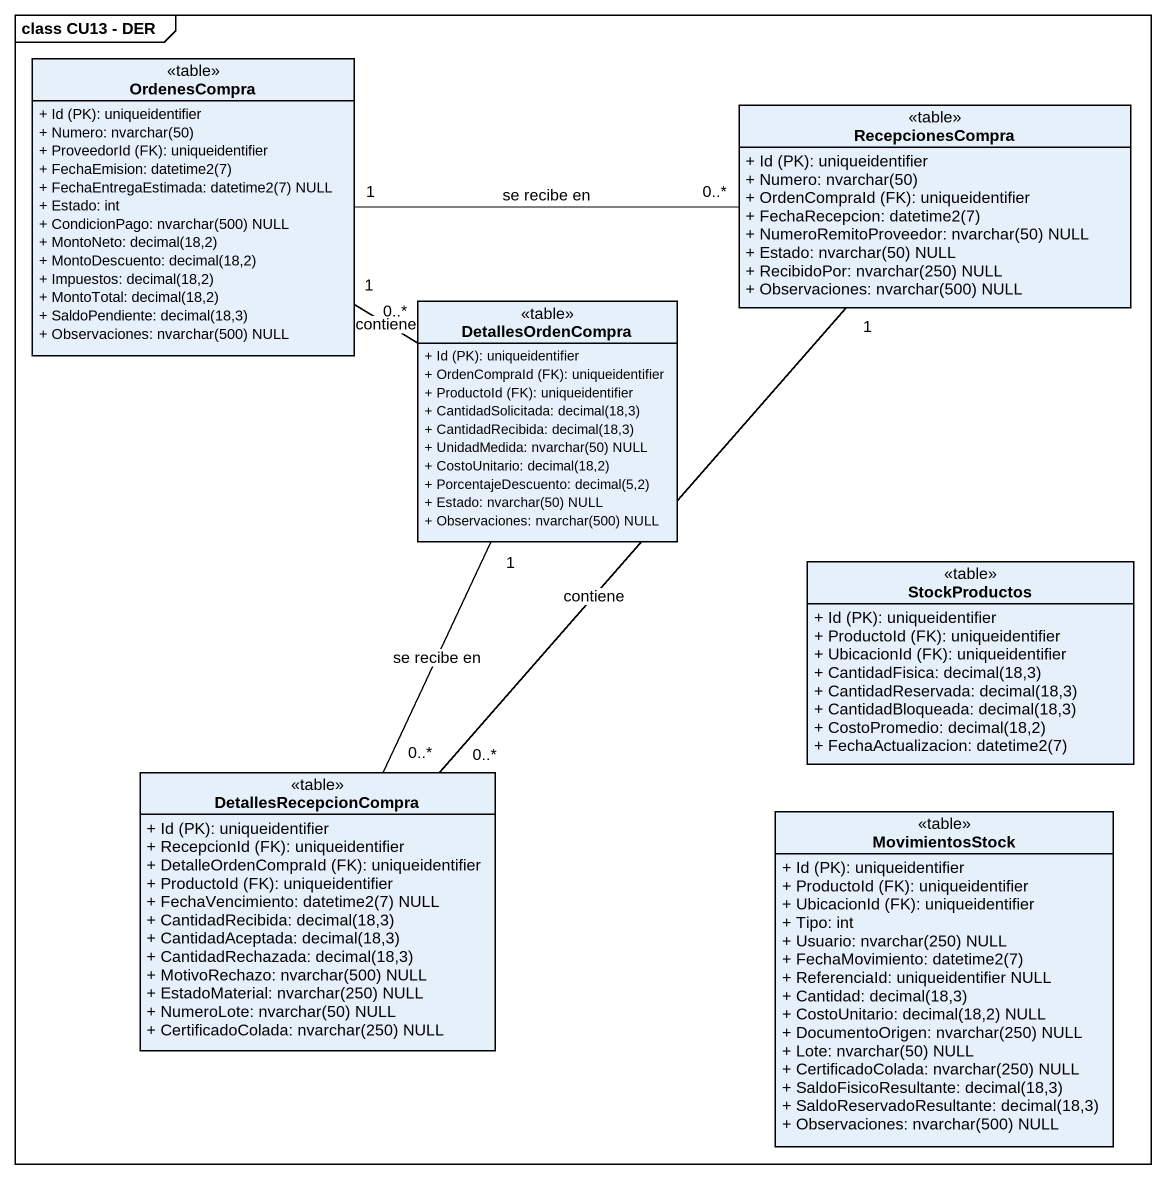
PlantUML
@startuml
mainframe class CU13 - DER
hide circle
hide empty members
skinparam classAttributeIconSize 0
class OrdenesCompra <<table>> {
  {field} + Id (PK): uniqueidentifier
  {field} + Numero: nvarchar(50)
  {field} + ProveedorId (FK): uniqueidentifier
  {field} + FechaEmision: datetime2(7)
  {field} + FechaEntregaEstimada: datetime2(7) NULL
  + Estado: int
  {field} + CondicionPago: nvarchar(500) NULL
  {field} + MontoNeto: decimal(18,2)
  {field} + MontoDescuento: decimal(18,2)
  {field} + Impuestos: decimal(18,2)
  {field} + MontoTotal: decimal(18,2)
  {field} + SaldoPendiente: decimal(18,3)
  {field} + Observaciones: nvarchar(500) NULL
}
class RecepcionesCompra <<table>> {
  {field} + Id (PK): uniqueidentifier
  {field} + Numero: nvarchar(50)
  {field} + OrdenCompraId (FK): uniqueidentifier
  {field} + FechaRecepcion: datetime2(7)
  {field} + NumeroRemitoProveedor: nvarchar(50) NULL
  {field} + Estado: nvarchar(50) NULL
  {field} + RecibidoPor: nvarchar(250) NULL
  {field} + Observaciones: nvarchar(500) NULL
}
class DetallesOrdenCompra <<table>> {
  {field} + Id (PK): uniqueidentifier
  {field} + OrdenCompraId (FK): uniqueidentifier
  {field} + ProductoId (FK): uniqueidentifier
  {field} + CantidadSolicitada: decimal(18,3)
  {field} + CantidadRecibida: decimal(18,3)
  {field} + UnidadMedida: nvarchar(50) NULL
  {field} + CostoUnitario: decimal(18,2)
  {field} + PorcentajeDescuento: decimal(5,2)
  {field} + Estado: nvarchar(50) NULL
  {field} + Observaciones: nvarchar(500) NULL
}
class StockProductos <<table>> {
  {field} + Id (PK): uniqueidentifier
  {field} + ProductoId (FK): uniqueidentifier
  {field} + UbicacionId (FK): uniqueidentifier
  {field} + CantidadFisica: decimal(18,3)
  {field} + CantidadReservada: decimal(18,3)
  {field} + CantidadBloqueada: decimal(18,3)
  {field} + CostoPromedio: decimal(18,2)
  {field} + FechaActualizacion: datetime2(7)
}
class DetallesRecepcionCompra <<table>> {
  {field} + Id (PK): uniqueidentifier
  {field} + RecepcionId (FK): uniqueidentifier
  {field} + DetalleOrdenCompraId (FK): uniqueidentifier
  {field} + ProductoId (FK): uniqueidentifier
  {field} + FechaVencimiento: datetime2(7) NULL
  {field} + CantidadRecibida: decimal(18,3)
  {field} + CantidadAceptada: decimal(18,3)
  {field} + CantidadRechazada: decimal(18,3)
  {field} + MotivoRechazo: nvarchar(500) NULL
  {field} + EstadoMaterial: nvarchar(250) NULL
  {field} + NumeroLote: nvarchar(50) NULL
  {field} + CertificadoColada: nvarchar(250) NULL
}
class MovimientosStock <<table>> {
  {field} + Id (PK): uniqueidentifier
  {field} + ProductoId (FK): uniqueidentifier
  {field} + UbicacionId (FK): uniqueidentifier
  + Tipo: int
  {field} + Usuario: nvarchar(250) NULL
  {field} + FechaMovimiento: datetime2(7)
  + ReferenciaId: uniqueidentifier NULL
  {field} + Cantidad: decimal(18,3)
  {field} + CostoUnitario: decimal(18,2) NULL
  {field} + DocumentoOrigen: nvarchar(250) NULL
  {field} + Lote: nvarchar(50) NULL
  {field} + CertificadoColada: nvarchar(250) NULL
  {field} + SaldoFisicoResultante: decimal(18,3)
  {field} + SaldoReservadoResultante: decimal(18,3)
  {field} + Observaciones: nvarchar(500) NULL
}
RecepcionesCompra "0..*" -left- "1" OrdenesCompra : se recibe en
DetallesOrdenCompra "0..*" -up- "1" OrdenesCompra : contiene
DetallesRecepcionCompra "0..*" -up- "1" RecepcionesCompra : contiene
DetallesRecepcionCompra "0..*" -up- "1" DetallesOrdenCompra : se recibe en
@enduml
